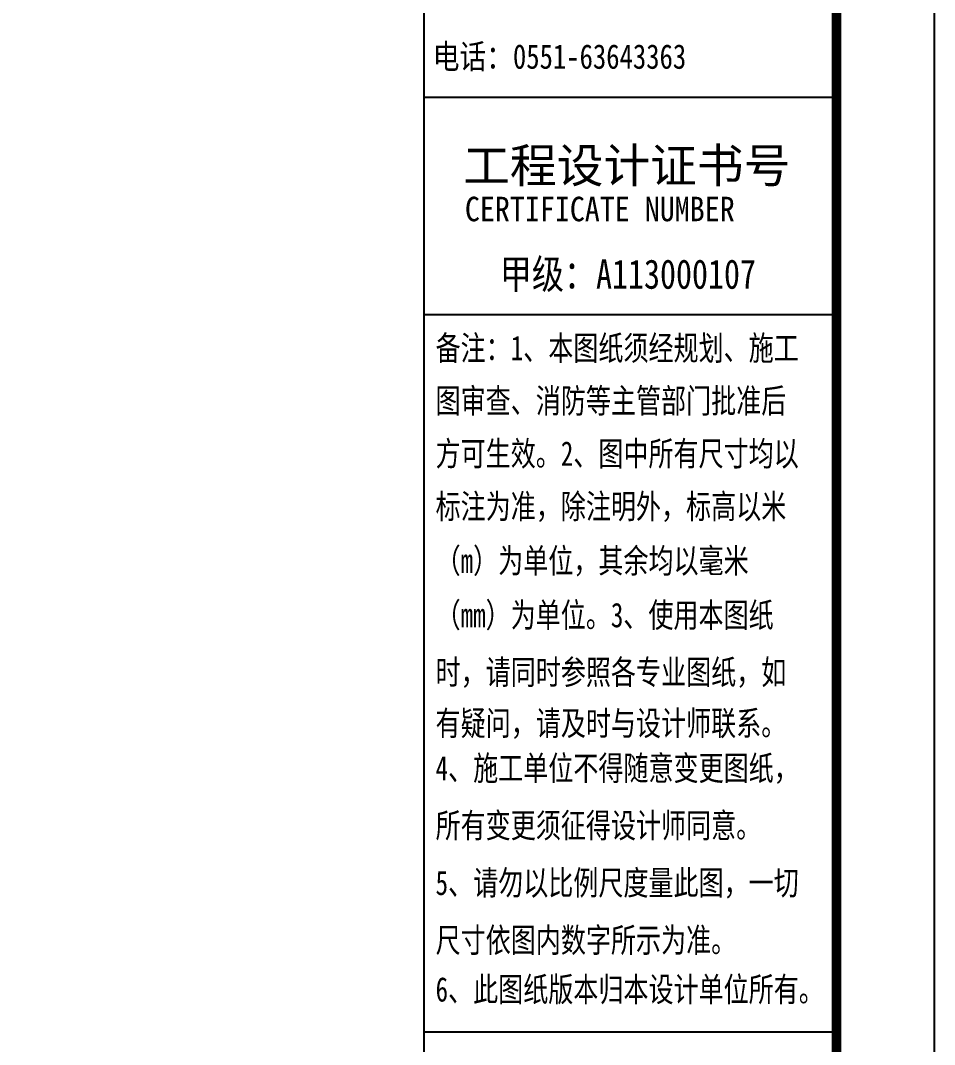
# Model space of a CAD drawing. Extents: x -191212 to 1245715665, y -234495 to 250873.
# Drawn here: x 203606 to 212938, y 183485 to 193936 of the extents above; entities that cross this region are included whole.
import ezdxf
from ezdxf.enums import TextEntityAlignment as Align

# ---------------------------------------------------------------- set-up
doc = ezdxf.new("R2010")
doc.units = 0
doc.header["$LTSCALE"] = 500
doc.layers.get('0').update_dxf_attribs({"linetype": 'CONTINUOUS'})
doc.layers.add('0-TK', color=4, linetype='CONTINUOUS')
doc.layers.add('TWT_TITLE', color=7, linetype='CONTINUOUS')
doc.styles.add('-黑体', font='simhei.ttf', dxfattribs={"width": 0.8})

# ---------------------------------------------------------------- blocks, each defined once
blk = doc.blocks.new('vdab')
blk.add_lwpolyline([(573172, -388465), (581591, -388465), (581591, -468465), (573172, -468465)], close=True)
at = {"layer": '0-TK'}
for p, q in [((573172, -409024), (581591, -409024)), ((573172, -409024), (581591, -409024)), ((573172, -413459), (581591, -413459)), ((573172, -428104), (581591, -428104))]:
    blk.add_line(p, q, dxfattribs=at)
at = {"style": '-黑体'}
for s, height, width, p in [('电话：0551-63643363', 500, 0.8, (573346, -408446)), ('CERTIFICATE NUMBER', 500, 0.9, (574001, -411558)), ('甲级：A113000107', 600, 0.8, (574715, -412936))]:
    blk.add_text(s, height=height, dxfattribs=dict(at, width=width)).set_placement(p)
blk.add_text('工程设计证书号', height=700, dxfattribs=at).set_placement((573965, -410769))
at = {"ltscale": 0.75, "style": '-黑体', "width": 0.75}
for s, p in [('备注：1、本图纸须经规划、施工', (573403, -414145)), ('图审查、消防等主管部门批准后', (573403, -415222)), ('方可生效。2、图中所有尺寸均以', (573403, -416300)), ('标注为准，除注明外，标高以米', (573403, -417377)), ('（m）为单位，其余均以毫米', (573403, -418486)), ('（mm）为单位。3、使用本图纸', (573403, -419595)), ('时，请同时参照各专业图纸，如', (573403, -420760)), ('有疑问，请及时与设计师联系。', (573403, -421803)), ('4、施工单位不得随意变更图纸，', (573403, -422720)), ('所有变更须征得设计师同意。', (573403, -423890)), ('5、请勿以比例尺度量此图，一切', (573403, -425060)), ('尺寸依图内数字所示为准。', (573403, -426229)), ('6、此图纸版本归本设计单位所有。', (573403, -427235))]:
    blk.add_text(s, height=500, dxfattribs=at).set_placement(p, align=Align.MIDDLE_LEFT)

msp = doc.modelspace()

# ---------------------------------------------------------------- linework, layer by layer
at = {"layer": 'TWT_TITLE', "color": 4}
msp.add_lwpolyline([(153538.4, 162433.3), (212938.4, 162433.3), (212938.4, 204433.3), (153538.4, 204433.3)], close=True, dxfattribs=at)
at = {"layer": 'TWT_TITLE', "color": 4, "const_width": 100}
msp.add_lwpolyline([(156038.4, 163433.3), (211938.4, 163433.3), (211938.4, 203433.3), (156038.4, 203433.3)], close=True, dxfattribs=at)

# ---------------------------------------------------------------- block references
at = {"xscale": 0.5, "yscale": 0.5, "zscale": 0.5}
msp.add_blockref('vdab', (-78857.1, 397665.9), dxfattribs=at)

doc.saveas('drawing.dxf')
